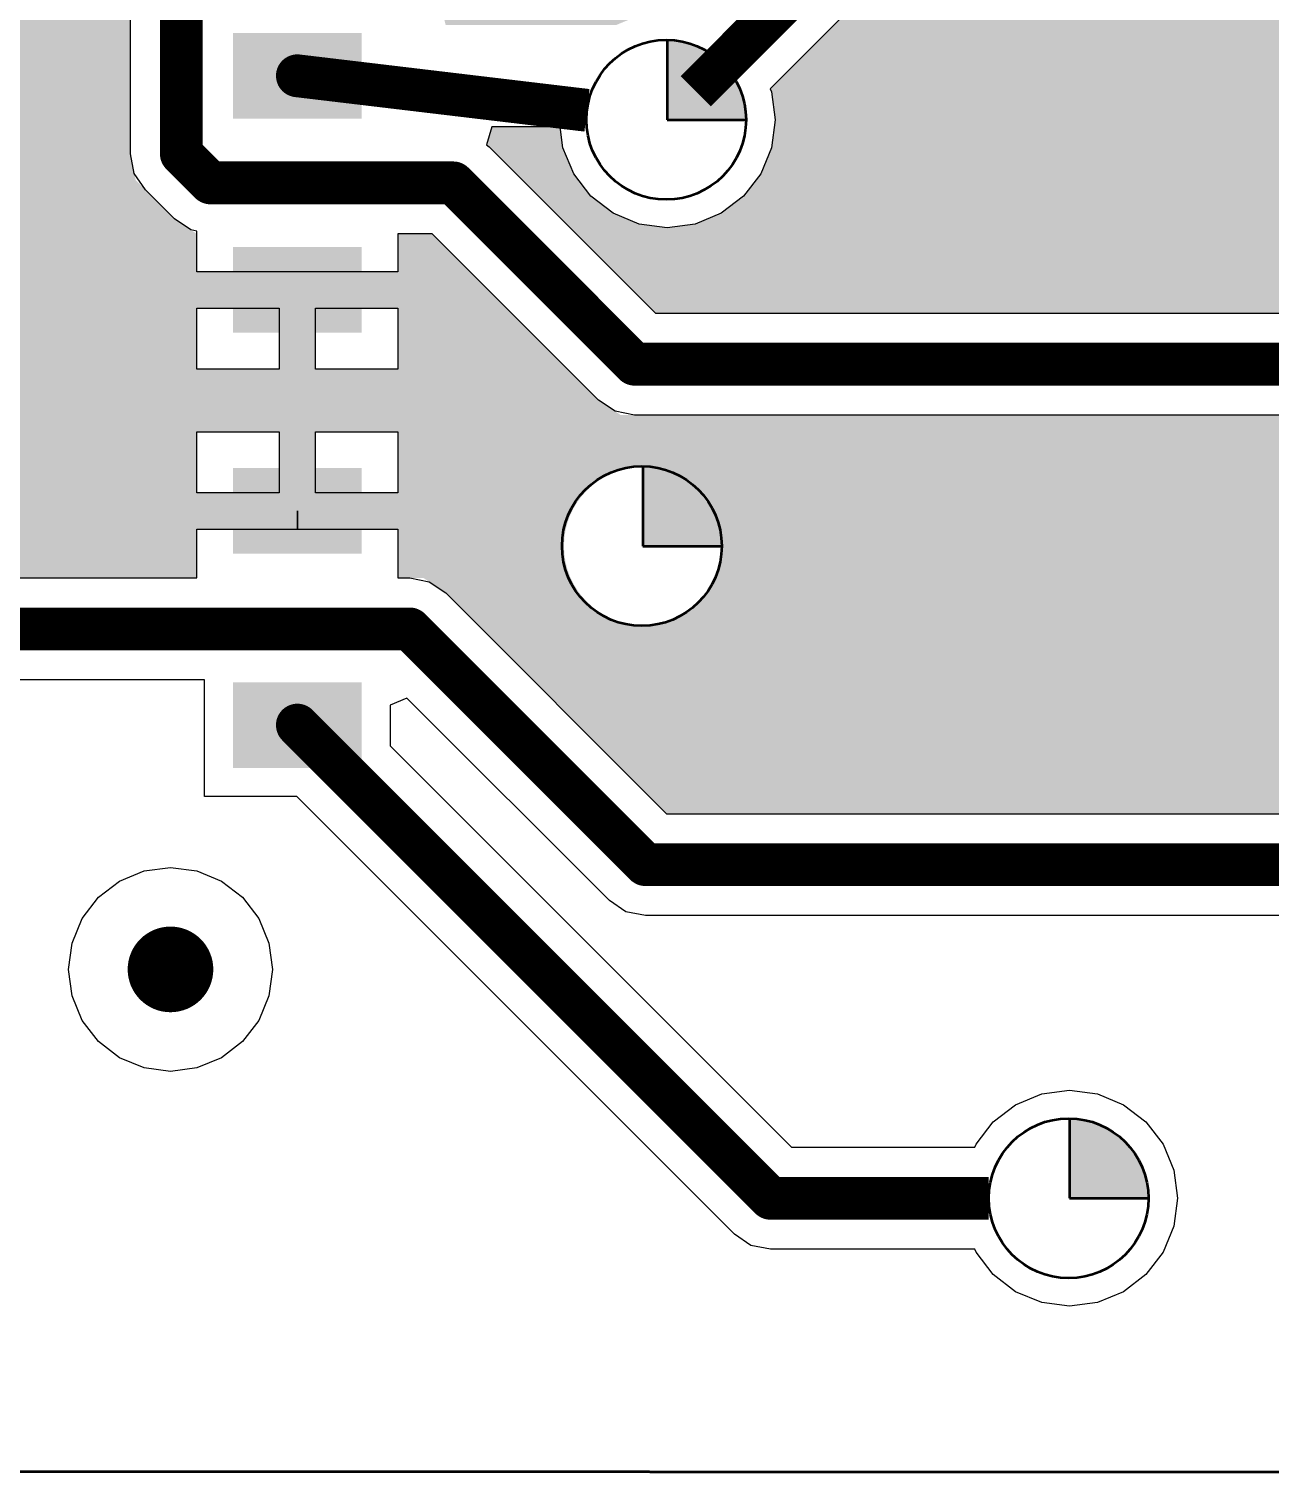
# Model space of a CAD drawing. Header units: millimetres. Extents: x 0 to 841, y 0 to 594.
# Drawn here: x 610.33 to 645.11, y 255.43 to 295.92 of the extents above; entities that cross this region are included whole.
import ezdxf

# ---------------------------------------------------------------- set-up
doc = ezdxf.new("R2010")
doc.units = ezdxf.units.MM
doc.layers.get('0').update_dxf_attribs({"lineweight": 50})
doc.layers.add('BottomLayer', color=5, linetype='Continuous')
doc.layers.add('маркировка', color=2, linetype='Continuous', lineweight=60)

msp = doc.modelspace()

# ---------------------------------------------------------------- hatches: boundary and pattern name
h = msp.add_hatch(color=256)
h.dxf.hatch_style = 1
h.paths.add_polyline_path([(588.0822579691165, 356.8060587469723), (588.5003419691164, 357.4317776345111), (610.9849782176433, 379.9164138830384), (610.867805489116, 380.8064324345111), (610.9709091691165, 381.589585554511), (611.3935869717078, 382.6100186725206), (611.1832125291165, 383.0366032345111), (610.1161483691166, 383.0366032345111), (587.9240667691164, 360.8445216345111), (587.9240667691164, 357.8676061220505), (587.5059827691165, 357.2418872345112), (584.7963187954455, 354.5322232608404), (584.0582375691164, 354.3854032345113), (577.8484608566549, 354.3854032345113), (577.2227419691161, 354.8034872345112), (572.7858779954457, 359.240351208182), (572.6390579691164, 359.9784324345111), (572.6390579691164, 389.296326314928), (571.5955376535748, 390.0970392251317), (571.2262497592914, 389.9716881422961), (571.0869655691162, 389.2714904345111), (570.7775427691162, 388.8083976345112), (515.1302067691162, 333.1610616345112), (515.3406305291163, 332.6530616345111), (580.524381049533, 332.6530616345111), (581.070862289116, 333.3652573145113), (581.6975412491164, 333.8461199545112), (582.4273340491162, 334.1484104345112), (583.2104871691162, 334.2515141145112), (583.9936402891161, 334.1484104345112), (584.7234330891164, 333.8461199545112), (585.3501120491163, 333.365257314511), (585.8309746891163, 332.7385783545111), (586.1332651691163, 332.0087855545111), (586.2363688491163, 331.2256324345111), (586.1332651691163, 330.4424793145112), (585.8309746891163, 329.7126865145111), (585.5145211691164, 329.3002616345112), (585.7650362891162, 328.7922616345112), (588.0822579691165, 328.7922616345112)])
edge = h.paths.add_edge_path(flags=16)
edge.add_arc((563.5361145291164, 345.4256141945114), 2.210231310912036, 0, 360)
edge = h.paths.add_edge_path(flags=16)
edge.add_arc((531.5361175691163, 345.4256141945115), 2.210231310912036, 0, 360)
edge = h.paths.add_edge_path(flags=16)
edge.add_arc((563.5361145291164, 377.4256111545112), 2.210231310912036, 0, 360)
h.paths.add_polyline_path([(677.0055853291163, 344.1746641945111), (676.8111737291164, 344.6439952345112), (673.9331403691166, 344.6439952345112), (666.5286419954454, 337.2394968608404), (665.7905607691163, 337.0926768345111), (604.6917904566552, 337.0926768345111), (604.0660715691164, 337.5107608345112), (601.3869811691164, 340.1898512345111), (600.8760855691161, 340.1898512345111), (600.8760855691161, 339.5472820345111), (595.0011163691164, 339.5472820345111), (595.0011163691164, 334.9664936345113), (622.1367411427872, 307.8308688608403), (622.2835611691161, 307.0927876345112), (622.2835611691161, 306.3936272345112), (622.8561279691165, 306.3936272345112), (622.8561279691165, 301.8643093945112), (623.2469120491163, 301.5644573145111), (623.7277746891162, 300.9377783545111), (624.0300651691163, 300.2079855545111), (624.1331688491163, 299.4248324345111), (624.0300651691163, 298.6416793145112), (623.7277746891162, 297.9118865145111), (623.2469120491163, 297.2852075545112), (622.6202330891164, 296.8043449145113), (621.8904504491164, 296.502054434511), (622.009942209116, 296.0291064345112), (626.8003618891161, 296.0291064345112), (627.4361340491163, 296.2924536345112), (628.2192871691162, 296.3955573145112), (629.1093057205888, 296.2783845859839)])
h.paths.add_polyline_path([(705.1032888491162, 297.070343874511), (705.8726853291163, 298.0730342745111), (706.8753757291164, 298.8424307545112), (708.0430340491165, 299.3260873945111), (709.2960871691165, 299.4910553145111), (710.5491402891165, 299.3260873945111), (711.5424225291162, 298.9146581945112), (713.685961142787, 301.0581968081821), (714.4240423691161, 301.2050168345112), (719.9040923691163, 301.2050168345112), (719.9040923691163, 301.7775836345112), (723.3118579691162, 301.7775836345112), (723.3118579691162, 302.9580479190178), (723.520066849116, 303.2696812345113), (723.2485306891166, 303.7776812345111), (719.9040923691163, 303.7776812345111), (719.9040923691163, 307.7776732345111), (722.4853927691164, 307.7776732345111), (725.848047969116, 311.1403284345112), (725.848047969116, 315.0016364345112), (729.848039969116, 315.0016364345112), (729.848039969116, 310.2249225945112), (730.0964722891166, 310.0921313945111), (730.3560501291166, 310.0025303545111), (730.8352871691162, 310.0978616345111), (733.4481343691162, 310.0978616345111), (733.4481343691162, 314.4020948345111), (732.2760259691162, 315.5742032345112), (726.1844608566552, 315.5742032345112), (725.5587419691163, 315.9922872345111), (720.6864225291164, 320.864606674511), (719.6931402891163, 320.4531774745111), (718.4400871691163, 320.2882095545111), (717.1870340491163, 320.4531774745111), (716.0193757291162, 320.936834114511), (715.0166853291165, 321.7062305945111), (714.2472888491164, 322.7089209945112), (713.7636322091165, 323.8765793145111), (713.5986642891165, 325.1296324345111), (713.7636322091165, 326.3826855545111), (714.2472888491164, 327.5503438745112), (715.192668624098, 328.7823786567971), (715.0547751691164, 329.1886032345111), (695.3996608566553, 329.1886032345111), (694.773941969116, 329.606687234511), (686.8181057205892, 337.5625234830385), (685.9280871691161, 337.4453507545112), (685.1449340491162, 337.5484544345112), (684.4151412491163, 337.8507449145112), (683.7884622891164, 338.3316075545112), (683.307599649116, 338.9582865145111), (683.005309169116, 339.6880793145111), (682.9022054891165, 340.4712324345111), (683.005309169116, 341.2543855545113), (683.3948980428785, 342.1949350386755), (683.1734876491163, 342.6438976345111), (679.512199569116, 342.6438976345111), (631.127996120589, 294.2596941859839), (631.2451688491163, 293.3696756345113), (631.1420651691163, 292.5865225145113), (630.8397746891163, 291.8567297145111), (630.3589120491164, 291.2300507545111), (629.7322330891164, 290.7491881145112), (629.0024402891162, 290.4468976345112), (628.2192871691162, 290.3437939545112), (627.4361340491163, 290.4468976345112), (626.706341249116, 290.7491881145112), (626.0796622891165, 291.2300507545111), (625.5987996491166, 291.8567297145111), (625.2965091691166, 292.5865225145111), (625.2191306091162, 293.1742480345112), (623.3056165291163, 293.1742480345112), (623.1579067110869, 292.6873032925404), (627.8961483691163, 287.9490616345112), (660.0929038891162, 287.9490616345112), (660.2592851942608, 288.4391968644185), (659.7363996491166, 289.1206417145112), (659.4341091691166, 289.8504345145112), (659.3310054891161, 290.6335876345112), (659.4341091691166, 291.4167407545111), (659.7363996491166, 292.1465335545112), (660.2172622891165, 292.7732125145111), (660.843941249116, 293.2540751545113), (661.5737340491163, 293.5563656345111), (662.3568871691162, 293.6594693145111), (663.1400402891162, 293.5563656345111), (663.8698330891165, 293.2540751545113), (664.4965120491164, 292.7732125145111), (664.9773746891163, 292.1465335545112), (665.2796651691164, 291.4167407545111), (665.3827688491164, 290.6335876345112), (665.2655961205891, 289.7435690830386), (667.4781875691164, 287.5309776345113), (672.7937065291161, 282.2154586745111), (674.8422165291162, 282.2154586745111), (675.0636449912139, 282.6644579082237), (674.6741091691164, 283.6048793145111), (674.5710054891164, 284.3880324345113), (674.6741091691164, 285.1711855545112), (674.9763996491164, 285.9009783545113), (675.4572622891163, 286.5276573145112), (676.0839412491163, 287.0085199545111), (676.8137340491165, 287.3108104345112), (677.5968871691165, 287.4139141145112), (678.4869057205887, 287.2967413859839), (682.3081782176436, 291.1180138830385), (682.1910054891163, 292.0080324345112), (682.2941091691163, 292.7911855545113), (682.5963996491163, 293.5209783545112), (683.0772622891162, 294.1476573145111), (683.7039412491166, 294.628519954511), (684.4337340491164, 294.930810434511), (685.2168871691164, 295.033914114511), (686.0000402891163, 294.930810434511), (686.7298330891161, 294.628519954511), (687.3565120491165, 294.1476573145111), (687.8373746891165, 293.5209783545112), (688.1396651691165, 292.7911855545111), (688.242768849116, 292.0080324345112), (688.1396651691165, 291.2248793145112), (687.8373746891165, 290.4950865145112), (687.3565120491165, 289.8684075545112), (686.7298330891161, 289.3875449145111), (686.0000402891163, 289.0852544345111), (685.2168871691164, 288.9821507545111), (684.3268686176433, 289.0993234830386), (680.968666049116, 285.7411209145113), (681.266985151983, 285.4009497309556), (682.1985340491163, 285.7868104345113), (682.9816871691163, 285.8899141145113), (683.7648402891163, 285.7868104345113), (684.4946330891161, 285.4845199545113), (685.1213120491165, 285.0036573145111), (685.6677932886995, 284.2914616345112), (691.5344259691163, 284.2914616345112), (695.045205942787, 287.8022416081818), (695.7832871691161, 287.9490616345112), (713.4400463691162, 287.9490616345112), (713.4400463691162, 289.121627234511), (717.4400383691162, 289.121627234511), (717.4400383691162, 283.9216376345111), (716.8674715691162, 283.9216376345111), (716.8674715691162, 283.025627234511), (717.4400383691162, 283.025627234511), (717.4400383691162, 277.8256376345111), (713.4400463691162, 277.8256376345111), (713.4400463691162, 283.025627234511), (714.0126131691162, 283.025627234511), (714.0126131691162, 283.9216376345111), (713.4400463691162, 283.9216376345111), (713.4400463691162, 285.0942032345112), (696.3745483691163, 285.0942032345112), (692.8637683954456, 281.5834232608403), (692.1256871691165, 281.4366032345112), (685.6677932886995, 281.4366032345112), (685.1213120491165, 280.7244075545112), (684.4946330891161, 280.2435449145111), (683.7648402891163, 279.9412544345111), (682.9816871691163, 279.838150754511), (682.1985340491163, 279.9412544345111), (681.4687412491165, 280.2435449145111), (680.9558238091162, 280.6371128345112), (680.0973952491162, 279.7786842745112), (679.7046502891161, 279.5162616345111), (679.714657889116, 279.2300341145111), (679.7891510091166, 279.0082616345111), (689.8459810495332, 279.0082616345111), (690.3924622891162, 279.720457314511), (691.0191412491166, 280.2013199545112), (691.7489340491164, 280.5036104345112), (692.5320871691164, 280.6067141145112), (693.3152402891163, 280.5036104345112), (694.0450330891161, 280.2013199545112), (694.6717120491165, 279.7204573145112), (695.1525746891165, 279.0937783545111), (695.4548651691165, 278.363985554511), (695.557968849116, 277.5808324345113), (695.4548651691165, 276.7976793145111), (695.1525746891165, 276.0678865145111), (694.6717120491165, 275.4412075545109), (694.0450330891161, 274.9603449145112), (693.3152402891163, 274.6580544345112), (692.5320871691164, 274.5549507545112), (691.7489340491164, 274.6580544345112), (691.0191412491166, 274.9603449145112), (690.3924622891162, 275.4412075545112), (689.8459810495332, 276.1534032345111), (656.2037932886996, 276.1534032345111), (655.6573120491165, 275.4412075545112), (655.0306330891161, 274.9603449145112), (654.3008402891163, 274.6580544345112), (653.5176871691164, 274.5549507545112), (652.7345340491164, 274.6580544345112), (652.0047412491166, 274.9603449145112), (651.3780622891162, 275.4412075545112), (650.8971996491163, 276.0678865145111), (650.5949091691162, 276.7976793145111), (650.4918054891162, 277.5808324345113), (650.5949091691162, 278.3639855545113), (650.8971996491163, 279.0937783545111), (651.3780622891162, 279.720457314511), (652.0047412491166, 280.2013199545112), (652.7345340491164, 280.5036104345112), (653.5176871691164, 280.6067141145112), (654.3008402891163, 280.5036104345112), (655.0306330891161, 280.2013199545112), (655.6573120491165, 279.7204573145112), (656.2037932886991, 279.0082616345111), (671.5013443691163, 279.0082616345111), (671.5758374891165, 279.2300341145111), (671.5858450891163, 279.5162616345111), (671.1931001291163, 279.7786842745112), (665.8775811691165, 285.0942032345112), (626.9212608566557, 285.0942032345112), (626.295541969116, 285.5122872345111), (621.633625969116, 290.1742032345111), (620.6720835691166, 290.1742032345111), (620.6720835691166, 289.1095876345111), (617.856087169116, 289.1095876345111), (615.0400907691163, 289.1095876345111), (615.0400907691163, 290.1701742528525), (614.4083419691163, 290.5922872345112), (613.3242779954452, 291.6763512081819), (613.1774579691163, 292.4144324345112), (613.1774579691163, 298.5413058492708), (613.4286131691164, 298.9171880345112), (613.4286131691164, 301.1936376345112), (612.8560463691164, 301.1936376345112), (612.8560463691164, 302.3662032345111), (603.082481969116, 302.3662032345111), (603.082481969116, 300.7296812345111), (597.8825025291161, 300.7296812345111), (597.8825025291161, 300.7296710745112), (597.3744822091165, 300.8267295545112), (596.9264871691165, 300.7677507545112), (596.1433340491166, 300.8708544345112), (595.4135412491163, 301.1731449145112), (594.7868622891164, 301.6540075545112), (594.3059996491164, 302.2806865145111), (594.0037091691164, 303.0104793145111), (593.9006054891164, 303.7936324345111), (594.0037091691164, 304.576785554511), (594.3059996491164, 305.3065783545111), (594.7868622891164, 305.9332573145113), (595.4135412491163, 306.4141199545112), (596.1433340491166, 306.7164104345112), (596.9264871691165, 306.8195141145112), (597.7096402891165, 306.7164104345112), (598.7966932338562, 306.2661377592382), (599.2046131691162, 306.4673075545112), (599.2046131691162, 323.7095184345111), (595.6770306891166, 327.2371009145112), (595.2866933984577, 326.9762836293522), (595.4254690891165, 325.9221632345112), (595.310681409116, 325.0502523545111), (594.974131409116, 324.2377469945112), (594.4387603691165, 323.5400496345111), (593.7410630091161, 323.0046785945111), (592.9285576491164, 322.6681285945111), (592.0566467691164, 322.5533409145111), (591.1847358891163, 322.6681285945111), (590.6481050091164, 322.8904090745112), (590.3503650594906, 322.5023890659023), (590.7052651691164, 321.6455855545111), (590.8083688491164, 320.8624324345111), (590.7052651691164, 320.0792793145112), (590.4029746891164, 319.3494865145111), (589.9221120491164, 318.7228075545112), (589.2099163691163, 318.1763263149281), (589.2099163691163, 286.6048936345111), (595.2825483691162, 280.5322616345112), (615.0400907691163, 280.5322616345112), (615.0400907691163, 281.9016772345111), (617.856087169116, 281.9016772345111), (620.6720835691166, 281.9016772345111), (620.6720835691166, 280.5322616345112), (621.3893134815775, 280.5322616345112), (622.0150323691163, 280.1141776345111), (628.2009483691162, 273.9282616345112), (719.0433574891166, 273.9282616345112), (722.255400849116, 277.1403049945112), (722.0609892491165, 277.6096360345113), (721.9481319691166, 277.609636034511), (721.9481319691166, 279.9176324345111), (723.6561295691162, 279.9176324345111), (723.6561295691162, 279.2047763545112), (724.125460609116, 279.0103647545112), (732.3039964491162, 287.1889005945112), (732.1095848491162, 287.6582316345113), (730.4121231691164, 287.6582316345113), (730.4121231691164, 289.1850764345112), (730.1307419691165, 289.3730872345112), (723.7634779954454, 295.740351208182), (723.6166579691161, 296.4784324345111), (723.6166579691161, 297.7775916345112), (719.9040923691163, 297.7775916345112), (719.9040923691163, 298.3501584345112), (715.0153035691163, 298.3501584345112), (713.5611129291163, 296.8959677945112), (713.9725421291163, 295.9026855545111), (714.1375100491163, 294.6496324345111), (713.9725421291163, 293.3965793145111), (713.4888854891163, 292.2289209945112), (712.7194890091163, 291.2262305945111), (711.7167986091162, 290.456834114511), (710.5491402891165, 289.9731774745111), (709.2960871691165, 289.8082095545111), (708.0430340491165, 289.9731774745111), (706.8753757291164, 290.4568341145113), (705.8726853291163, 291.2262305945111), (705.1032888491162, 292.2289209945112), (704.6196322091163, 293.3965793145111), (704.4546642891163, 294.6496324345113), (704.6196322091163, 295.9026855545111)])
edge = h.paths.add_edge_path(flags=16)
edge.add_line((652.6387455691164, 305.7674765945111), (651.8959174891164, 306.3374627545112))
edge.add_line((651.8959174891164, 306.3374627545112), (651.3259313291163, 307.0802908345112))
edge.add_line((651.3259313291163, 307.0802908345112), (650.9676186091164, 307.9453335545112))
edge.add_line((650.9676186091164, 307.9453335545112), (650.912287249116, 308.3656324345112))
edge.add_line((650.912287249116, 308.3656324345112), (653.2681129425972, 308.3656324345112))
edge.add_arc((654.4320871691158, 308.8736324345099), 1.269999999999302, 179.9999999999513, 203.5781784781531, ccw=False)
edge.add_arc((654.4320871691162, 308.8736324345122), 1.269999999999754, 156.4218215218504, 180.0000000000539, ccw=False)
edge.add_line((653.2681129425972, 309.3816324345111), (650.912287249116, 309.3816324345111))
edge.add_line((650.912287249116, 309.3816324345111), (650.9676186091164, 309.8019313145111))
edge.add_line((650.9676186091164, 309.8019313145111), (651.3259313291163, 310.6669740345111))
edge.add_line((651.3259313291163, 310.6669740345111), (651.8959174891164, 311.4098021145111))
edge.add_line((651.8959174891164, 311.4098021145111), (652.6387455691164, 311.9797882745112))
edge.add_line((652.6387455691164, 311.9797882745112), (653.5037882891164, 312.3381009945111))
edge.add_line((653.5037882891164, 312.3381009945111), (653.9240871691162, 312.3934323545112))
edge.add_line((653.9240871691162, 312.3934323545112), (653.9240871691162, 310.0376066610298))
edge.add_arc((654.4320871691162, 308.8736324345111), 1.269999999999982, 66.42182152179589, 113.57817847820411, ccw=False)
edge.add_line((654.9400871691163, 310.0376066610298), (654.9400871691163, 312.3934323545112))
edge.add_line((654.9400871691163, 312.3934323545112), (655.3603860491165, 312.3381009945111))
edge.add_line((655.3603860491165, 312.3381009945111), (656.2254287691165, 311.9797882745112))
edge.add_line((656.2254287691165, 311.9797882745112), (656.9682568491161, 311.4098021145111))
edge.add_line((656.9682568491161, 311.4098021145111), (657.5382430091162, 310.6669740345111))
edge.add_line((657.5382430091162, 310.6669740345111), (657.8965557291166, 309.8019313145111))
edge.add_line((657.8965557291166, 309.8019313145111), (657.951887089116, 309.3816324345111))
edge.add_line((657.951887089116, 309.3816324345111), (655.5960613956348, 309.3816324345111))
edge.add_arc((654.4320871691162, 308.8736324345101), 1.270000000000212, 4.3712589103961363e-11, 23.578178478247082, ccw=False)
edge.add_arc((654.4320871691167, 308.8736324345121), 1.269999999999754, 336.4218215217494, 359.9999999999513, ccw=False)
edge.add_line((655.5960613956348, 308.3656324345112), (657.951887089116, 308.3656324345112))
edge.add_line((657.951887089116, 308.3656324345112), (657.8965557291166, 307.9453335545112))
edge.add_line((657.8965557291166, 307.9453335545112), (657.5382430091162, 307.0802908345112))
edge.add_line((657.5382430091162, 307.0802908345112), (656.9682568491161, 306.3374627545112))
edge.add_line((656.9682568491161, 306.3374627545112), (656.2254287691165, 305.7674765945111))
edge.add_line((656.2254287691165, 305.7674765945111), (655.3603860491165, 305.4091638745111))
edge.add_line((655.3603860491165, 305.4091638745111), (654.9400871691163, 305.3538325145111))
edge.add_line((654.9400871691163, 305.3538325145111), (654.9400871691163, 307.7096582079924))
edge.add_arc((654.4320871691162, 308.8736324345112), 1.269999999999982, 246.4218215217959, 293.57817847820405, ccw=False)
edge.add_line((653.9240871691162, 307.7096582079924), (653.9240871691162, 305.3538325145111))
edge.add_line((653.9240871691162, 305.3538325145111), (653.5037882891164, 305.4091638745111))
edge.add_line((653.5037882891164, 305.4091638745111), (652.6387455691164, 305.7674765945111))
edge = h.paths.add_edge_path(flags=0)
edge.add_arc((654.4320871691165, 308.873632434511), 1.269999999999982, 0, 360)
edge = h.paths.add_edge_path(flags=16)
edge.add_line((667.1359174891162, 311.4174627545111), (666.5659313291161, 312.1602908345111))
edge.add_line((666.5659313291161, 312.1602908345111), (666.2076186091161, 313.0253335545111))
edge.add_line((666.2076186091161, 313.0253335545111), (666.1522872491163, 313.4456324345111))
edge.add_line((666.1522872491163, 313.4456324345111), (668.5081129425974, 313.4456324345111))
edge.add_arc((669.6720871691163, 313.9536324345111), 1.269999999999988, 179.9999999999949, 203.5781784781984, ccw=False)
edge.add_arc((669.6720871691163, 313.9536324345113), 1.269999999999982, 156.4218215218017, 180.0000000000051, ccw=False)
edge.add_line((668.5081129425974, 314.4616324345112), (666.1522872491163, 314.4616324345112))
edge.add_line((666.1522872491163, 314.4616324345112), (666.2076186091161, 314.881931314511))
edge.add_line((666.2076186091161, 314.881931314511), (666.5659313291161, 315.746974034511))
edge.add_line((666.5659313291161, 315.746974034511), (667.1359174891162, 316.4898021145112))
edge.add_line((667.1359174891162, 316.4898021145112), (667.8787455691162, 317.0597882745111))
edge.add_line((667.8787455691162, 317.0597882745111), (668.7437882891162, 317.4181009945111))
edge.add_line((668.7437882891162, 317.4181009945111), (669.164087169116, 317.4734323545111))
edge.add_line((669.164087169116, 317.4734323545111), (669.164087169116, 315.11760666103))
edge.add_arc((669.6720871691163, 313.9536324345107), 1.270000000000541, 66.42182152179578, 113.5781784782042, ccw=False)
edge.add_line((670.1800871691165, 315.11760666103), (670.1800871691165, 317.4734323545111))
edge.add_line((670.1800871691165, 317.4734323545111), (670.6003860491163, 317.4181009945111))
edge.add_line((670.6003860491163, 317.4181009945111), (671.4654287691163, 317.0597882745111))
edge.add_line((671.4654287691163, 317.0597882745111), (672.2082568491163, 316.4898021145112))
edge.add_line((672.2082568491163, 316.4898021145112), (672.7782430091164, 315.746974034511))
edge.add_line((672.7782430091164, 315.746974034511), (673.1365557291164, 314.881931314511))
edge.add_line((673.1365557291164, 314.881931314511), (673.1918870891162, 314.4616324345112))
edge.add_line((673.1918870891162, 314.4616324345112), (670.836061395635, 314.4616324345112))
edge.add_arc((669.6720871691163, 313.9536324345113), 1.269999999999988, -5.172751116333529e-12, 23.578178478198424, ccw=False)
edge.add_arc((669.6720871691163, 313.9536324345111), 1.269999999999982, -23.578178478198424, 5.115907697472721e-12, ccw=False)
edge.add_line((670.836061395635, 313.4456324345111), (673.1918870891162, 313.4456324345111))
edge.add_line((673.1918870891162, 313.4456324345111), (673.1365557291164, 313.0253335545111))
edge.add_line((673.1365557291164, 313.0253335545111), (672.7782430091164, 312.1602908345111))
edge.add_line((672.7782430091164, 312.1602908345111), (672.2082568491163, 311.4174627545111))
edge.add_line((672.2082568491163, 311.4174627545111), (671.4654287691163, 310.847476594511))
edge.add_line((671.4654287691163, 310.847476594511), (670.6003860491163, 310.4891638745111))
edge.add_line((670.6003860491163, 310.4891638745111), (670.1800871691165, 310.4338325145112))
edge.add_line((670.1800871691165, 310.4338325145112), (670.1800871691165, 312.7896582079924))
edge.add_arc((669.6720871691163, 313.9536324345116), 1.270000000000541, 246.4218215217958, 293.5781784782042, ccw=False)
edge.add_line((669.164087169116, 312.7896582079924), (669.164087169116, 310.4338325145112))
edge.add_line((669.164087169116, 310.4338325145112), (668.7437882891162, 310.4891638745111))
edge.add_line((668.7437882891162, 310.4891638745111), (667.8787455691162, 310.8474765945112))
edge.add_line((667.8787455691162, 310.8474765945112), (667.1359174891162, 311.4174627545111))
edge = h.paths.add_edge_path(flags=16)
edge.add_arc((627.5361084491163, 281.4256202745111), 2.210231310912036, 0, 360)
edge = h.paths.add_edge_path(flags=0)
edge.add_arc((669.6720871691163, 313.9536324345112), 1.269999999999982, 0, 360)
h.paths.add_polyline_path([(620.6720835691166, 288.0935876345112), (620.6720835691166, 286.3855900345112), (618.3640871691163, 286.3855900345112), (618.3640871691163, 288.0935876345112)], flags=16)
h.paths.add_polyline_path([(620.6720835691166, 284.6256748345112), (620.6720835691166, 282.9176772345112), (618.3640871691163, 282.9176772345112), (618.3640871691163, 284.6256748345112)], flags=16)
h.paths.add_polyline_path([(617.3480871691162, 288.0935876345112), (617.3480871691162, 286.3855900345112), (615.0400907691163, 286.3855900345112), (615.0400907691163, 288.0935876345112)], flags=16)
h.paths.add_polyline_path([(617.3480871691162, 284.6256748345112), (617.3480871691162, 282.9176772345112), (615.0400907691163, 282.9176772345112), (615.0400907691163, 284.6256748345112)], flags=16)
h.paths.add_polyline_path([(687.1694054891162, 297.5960324345111), (687.2725091691162, 298.3791855545111), (687.5747996491162, 299.1089783545114), (688.0556622891162, 299.7356573145113), (688.7678579691163, 300.2821385540941), (688.7678579691163, 306.1875263149283), (688.0556622891162, 306.7340075545111), (687.5747996491162, 307.3606865145113), (687.2725091691162, 308.0904793145111), (687.1694054891162, 308.8736324345113), (687.2725091691162, 309.6567855545112), (687.5747996491162, 310.3865783545112), (688.0556622891162, 311.0132573145112), (688.6823412491166, 311.4941199545111), (689.4121340491164, 311.7964104345111), (690.1952871691163, 311.8995141145111), (690.9784402891163, 311.7964104345111), (691.7082330891161, 311.4941199545111), (692.3349120491165, 311.0132573145112), (692.8157746891164, 310.3865783545112), (693.1180651691164, 309.6567855545112), (693.221168849116, 308.873632434511), (693.1180651691164, 308.0904793145111), (692.8157746891164, 307.360686514511), (692.3349120491165, 306.7340075545111), (691.6227163691163, 306.1875263149283), (691.6227163691163, 300.2821385540941), (692.3349120491165, 299.7356573145111), (692.8157746891164, 299.1089783545111), (693.1180651691164, 298.3791855545111), (693.221168849116, 297.5960324345111), (693.1180651691164, 296.8128793145112), (692.8157746891164, 296.0830865145114), (692.3349120491165, 295.4564075545112), (691.7082330891161, 294.975544914511), (690.9784402891163, 294.673254434511), (690.1952871691163, 294.5701507545112), (689.4121340491164, 294.673254434511), (688.6823412491166, 294.975544914511), (688.0556622891162, 295.4564075545112), (687.5747996491162, 296.0830865145111), (687.2725091691162, 296.8128793145112)], flags=16)
edge = h.paths.add_edge_path(flags=0)
edge.add_arc((690.1952871691163, 297.5960324345111), 1.10000287999992, 90, 180, ccw=False)
edge.add_line((690.1952871691163, 298.6960353145111), (690.1952871691163, 307.7736295545111))
edge.add_arc((690.1952871691163, 308.873632434511), 1.10000287999992, 180, 270, ccw=False)
edge.add_arc((690.1952871691163, 308.873632434511), 1.10000287999992, 0, 180, ccw=False)
edge.add_arc((690.1952871691163, 308.873632434511), 1.10000287999992, -90, 0, ccw=False)
edge.add_line((690.1952871691163, 307.7736295545111), (690.1952871691163, 298.6960353145111))
edge.add_arc((690.1952871691163, 297.5960324345111), 1.10000287999992, 0, 90, ccw=False)
edge.add_arc((690.1952871691163, 297.5960324345111), 1.10000287999992, -180, 0, ccw=False)
edge = h.paths.add_edge_path(flags=0)
edge.add_arc((690.1952871691163, 297.5960324345111), 1.10000287999992, 0, 360)
edge = h.paths.add_edge_path(flags=0)
edge.add_arc((690.1952871691163, 297.5960324345111), 0.2999943200002235, 0, 360)
edge = h.paths.add_edge_path(flags=0)
edge.add_arc((690.1952871691163, 308.873632434511), 1.10000287999992, 0, 360)
edge = h.paths.add_edge_path(flags=0)
edge.add_arc((690.1952871691163, 308.873632434511), 0.2999943200002235, 0, 360)
h.paths.add_polyline_path([(603.2984835691162, 296.2215876345111), (603.2984835691162, 294.5135900345111), (600.9904871691164, 294.5135900345111), (600.9904871691164, 296.2215876345111)], flags=16)
h.paths.add_polyline_path([(603.2984835691167, 297.2375876345112), (600.9904871691164, 297.2375876345112), (600.9904871691164, 298.9455852345112), (603.2984835691162, 298.9455852345112)], flags=16)
h.paths.add_polyline_path([(599.9744871691163, 296.2215876345111), (599.9744871691163, 294.5135900345111), (597.6664907691164, 294.5135900345111), (597.6664907691164, 296.2215876345111)], flags=16)
h.paths.add_polyline_path([(599.9744871691167, 297.2375876345112), (597.6664907691164, 297.2375876345112), (597.6664907691164, 298.9455852345112), (599.9744871691163, 298.9455852345112)], flags=16)
edge = h.paths.add_edge_path(flags=16)
edge.add_line((696.6876186091166, 314.0413335545112), (696.6322872491163, 314.4616324345112))
edge.add_line((696.6322872491163, 314.4616324345112), (698.9881129425975, 314.4616324345112))
edge.add_arc((700.1520871691158, 314.969632434511), 1.269999999999526, 180, 203.5781784782018, ccw=False)
edge.add_arc((700.1520871691163, 314.9696324345111), 1.269999999999982, 156.4218215218017, 180.0000000000051, ccw=False)
edge.add_line((698.9881129425975, 315.4776324345111), (696.6322872491163, 315.4776324345111))
edge.add_line((696.6322872491163, 315.4776324345111), (696.6876186091166, 315.8979313145113))
edge.add_line((696.6876186091166, 315.8979313145113), (697.0459313291166, 316.7629740345111))
edge.add_line((697.0459313291166, 316.7629740345111), (697.6159174891162, 317.5058021145111))
edge.add_line((697.6159174891162, 317.5058021145111), (698.3587455691162, 318.0757882745112))
edge.add_line((698.3587455691162, 318.0757882745112), (699.2237882891162, 318.4341009945111))
edge.add_line((699.2237882891162, 318.4341009945111), (699.6440871691165, 318.4894323545112))
edge.add_line((699.6440871691165, 318.4894323545112), (699.6440871691165, 316.1336066610298))
edge.add_arc((700.1520871691163, 314.9696324345116), 1.269999999999422, 66.42182152179612, 113.57817847820391, ccw=False)
edge.add_line((700.6600871691161, 316.1336066610298), (700.6600871691161, 318.4894323545112))
edge.add_line((700.6600871691161, 318.4894323545112), (701.0803860491163, 318.4341009945111))
edge.add_line((701.0803860491163, 318.4341009945111), (701.9454287691163, 318.0757882745112))
edge.add_line((701.9454287691163, 318.0757882745112), (702.6882568491163, 317.5058021145111))
edge.add_line((702.6882568491163, 317.5058021145111), (703.258243009116, 316.7629740345111))
edge.add_line((703.258243009116, 316.7629740345111), (703.6165557291164, 315.8979313145113))
edge.add_line((703.6165557291164, 315.8979313145113), (703.6718870891162, 315.4776324345111))
edge.add_line((703.6718870891162, 315.4776324345111), (701.3160613956351, 315.4776324345111))
edge.add_arc((700.1520871691163, 314.9696324345111), 1.269999999999988, -5.172751116333529e-12, 23.578178478198424, ccw=False)
edge.add_arc((700.1520871691167, 314.969632434511), 1.269999999999527, -23.578178478201778, 0, ccw=False)
edge.add_line((701.3160613956351, 314.4616324345112), (703.6718870891162, 314.4616324345112))
edge.add_line((703.6718870891162, 314.4616324345112), (703.6165557291164, 314.0413335545112))
edge.add_line((703.6165557291164, 314.0413335545112), (703.258243009116, 313.176290834511))
edge.add_line((703.258243009116, 313.176290834511), (702.6882568491163, 312.4334627545112))
edge.add_line((702.6882568491163, 312.4334627545112), (701.9454287691163, 311.8634765945111))
edge.add_line((701.9454287691163, 311.8634765945111), (701.0803860491163, 311.5051638745111))
edge.add_line((701.0803860491163, 311.5051638745111), (700.6600871691161, 311.4498325145111))
edge.add_line((700.6600871691161, 311.4498325145111), (700.6600871691161, 313.8056582079925))
edge.add_arc((700.1520871691163, 314.9696324345107), 1.269999999999422, 246.42182152179612, 293.5781784782039, ccw=False)
edge.add_line((699.6440871691165, 313.8056582079925), (699.6440871691165, 311.4498325145111))
edge.add_line((699.6440871691165, 311.4498325145111), (699.2237882891162, 311.5051638745111))
edge.add_line((699.2237882891162, 311.5051638745111), (698.3587455691162, 311.8634765945111))
edge.add_line((698.3587455691162, 311.8634765945111), (697.6159174891162, 312.433462754511))
edge.add_line((697.6159174891162, 312.433462754511), (697.0459313291166, 313.1762908345112))
edge.add_line((697.0459313291166, 313.1762908345112), (696.6876186091166, 314.0413335545112))
edge = h.paths.add_edge_path(flags=16)
edge.add_arc((700.1520871691163, 314.969632434511), 1.269999999999982, 0, 360)
h.paths.add_polyline_path([(719.2241343691165, 289.3376288345111), (720.9321319691161, 289.3376288345111), (720.9321319691161, 287.0296324345112), (719.2241343691165, 287.0296324345112)], flags=16)
h.paths.add_polyline_path([(719.2241343691165, 286.0136324345111), (721.4401319691164, 286.0136324345111), (723.6561295691162, 286.0136324345111), (723.6561295691162, 283.7496389945112), (723.656139729116, 283.705636034511), (723.656139729116, 283.2416288345111), (723.6561295691162, 280.9336324345112), (721.4401319691164, 280.9336324345112), (719.2241343691165, 280.9336324345112), (719.2241343691165, 283.1976258745111), (719.2241242091162, 283.2416288345111), (719.2241242091162, 283.705636034511)], flags=16)
h.paths.add_polyline_path([(719.2241343691165, 279.9176324345111), (720.9321319691161, 279.9176324345111), (720.9321319691161, 277.6096360345113), (719.2241343691165, 277.6096360345113)], flags=16)
h.paths.add_polyline_path([(721.9481319691166, 289.3376288345111), (723.6561295691162, 289.3376288345111), (723.6561295691162, 287.0296324345112), (721.9481319691166, 287.0296324345112)], flags=16)
h.paths.add_polyline_path([(602.5288026091165, 323.4014265945112), (602.0594715691162, 323.2070149945113), (602.0594715691162, 305.2210616345111), (612.8560463691164, 305.2210616345111), (612.8560463691164, 306.3936272345112), (616.8560383691164, 306.3936272345112), (616.8560383691164, 301.1936376345112), (616.2834715691164, 301.1936376345112), (616.2834715691164, 298.0252038197519), (616.0323163691163, 297.6493216345112), (616.0323163691163, 296.6016732345112), (619.0239791691164, 296.6016732345112), (619.1964248491166, 297.1096732345112), (618.9676622891164, 297.2852075545112), (618.4867996491165, 297.9118865145111), (618.1845091691165, 298.6416793145112), (618.081405489116, 299.4248324345111), (618.1845091691165, 300.2079855545111), (618.4867996491165, 300.9377783545111), (618.8561359691165, 301.4191083545112), (618.8561359691165, 306.3936170745111), (618.8561258091162, 306.3936170745111), (619.0286019691165, 306.9016272345112)], flags=17)
h.paths.add_polyline_path([(708.3766579691163, 433.1026448345111), (707.8686579691165, 433.3541353145112), (707.068049969116, 432.8192147090718), (707.068049969116, 432.4981756345111), (705.8954843691162, 432.4981756345111), (705.8954843691162, 430.3062572345112), (707.068049969116, 430.3062572345112), (707.068049969116, 426.3062652345112), (701.8680603691163, 426.3062652345112), (701.8680603691163, 426.8788320345112), (696.048534289116, 426.8788320345112), (695.8969674091162, 426.5684643545111), (695.8709171691161, 426.3708320345112), (698.5081483691164, 423.7336008345111), (701.8680603691163, 423.7336008345111), (701.8680603691163, 424.3061676345111), (707.068049969116, 424.3061676345111), (707.068049969116, 420.3061756345111), (705.7451163691165, 420.3061756345111), (705.7451163691165, 406.511232434511), (705.5999986100686, 405.7817087023751), (705.7179688491163, 404.8856324345112), (705.6148651691163, 404.1024793145112), (705.3125746891163, 403.3726865145112), (704.8317120491164, 402.746007554511), (704.205033089116, 402.2651449145111), (703.4752402891162, 401.9628544345111), (702.6920871691162, 401.8597507545111), (701.9089340491163, 401.9628544345111), (701.1791412491165, 402.2651449145111), (700.5524622891161, 402.746007554511), (700.0715996491161, 403.3726865145112), (699.7693091691161, 404.1024793145112), (699.6662054891166, 404.8856324345112), (699.7693091691161, 405.6687855545111), (700.0715996491161, 406.3985783545112), (700.5524622891161, 407.0252573145111), (701.1791412491165, 407.5061199545111), (701.9089340491163, 407.8084104345111), (702.6920770091164, 407.9115141145111), (702.8902579691165, 408.0853110745112), (702.8902579691165, 420.3061756345111), (701.8680603691163, 420.3061756345111), (701.8680603691163, 420.8787424345111), (697.5332608566549, 420.8787424345111), (696.9075419691161, 421.2968264345112), (694.2229651691163, 423.9814032345113), (690.8120499691162, 423.9814032345113), (690.8120499691162, 420.3061756345111), (689.6923163691162, 420.3061756345111), (689.6923163691162, 405.9461385540941), (690.4045120491163, 405.399657314511), (690.8853746891162, 404.7729783545111), (691.1876651691163, 404.0431855545113), (691.2907688491163, 403.2600324345111), (691.1876651691163, 402.4768793145112), (690.8853746891162, 401.7470865145111), (690.4045120491163, 401.1204075545112), (689.7778330891164, 400.6395449145112), (689.0480402891161, 400.3372544345112), (688.2648871691162, 400.2341507545112), (687.4817340491162, 400.3372544345112), (686.7519412491164, 400.6395449145112), (686.125262289116, 401.1204075545112), (685.644399649116, 401.7470865145111), (685.342109169116, 402.4768793145112), (685.2390054891165, 403.2600324345111), (685.342109169116, 404.0431855545113), (685.644399649116, 404.7729783545111), (686.125262289116, 405.399657314511), (686.8374579691161, 405.9461385540941), (686.8374579691161, 420.3061756345111), (685.6120603691164, 420.3061756345111), (685.6120603691164, 423.9814032345113), (678.7402326091163, 423.9814032345113), (678.5458210091164, 423.512072194511), (679.182296342787, 422.8755968608403), (679.3291163691164, 422.1375156345113), (679.3291163691164, 391.2940061220503), (678.9110323691165, 390.6682872345112), (642.0915378091162, 353.8487926745112), (642.2859494091161, 353.3794616345111), (653.1296259691161, 353.3794616345111), (669.340405942787, 369.5902416081818), (670.0784871691166, 369.7370616345112), (689.9794834495332, 369.7370616345112), (690.5259646891162, 370.4492573145111), (691.1526436491166, 370.9301199545113), (691.8824364491164, 371.2324104345111), (692.6655895691164, 371.3355141145111), (693.4487426891163, 371.2324104345111), (694.1785354891161, 370.9301199545113), (694.8052144491165, 370.4492573145111), (695.2860770891165, 369.8225783545112), (695.5883675691165, 369.0927855545111), (695.691471249116, 368.3096324345112), (695.5883675691165, 367.5264793145112), (695.2860770891165, 366.7966865145112), (694.8052144491165, 366.1700075545112), (694.1785354891161, 365.6891449145111), (693.4487426891163, 365.3868544345111), (692.6655895691164, 365.2837507545111), (691.8824364491164, 365.3868544345111), (691.1526436491166, 365.6891449145111), (690.5259646891162, 366.1700075545112), (689.9794834495332, 366.8822032345112), (670.6697483691163, 366.8822032345112), (655.5027378091162, 351.7151926745111), (655.6971494091166, 351.2458616345112), (661.8672259691165, 351.2458616345112), (664.9716059427873, 354.3502416081818), (665.7096871691164, 354.4970616345112), (686.9831117291163, 354.4970616345112), (687.0678054891163, 354.5936425945112), (687.1709091691163, 355.3767855545112), (687.4731996491163, 356.1065783545113), (687.9540622891162, 356.733257314511), (688.5807412491166, 357.2141199545111), (689.3105340491164, 357.5164104345112), (690.0936871691164, 357.6195141145112), (690.8768402891163, 357.5164104345112), (691.6066330891161, 357.2141199545111), (692.2333120491165, 356.7332573145112), (692.7141746891165, 356.1065783545113), (693.0164651691165, 355.3767855545112), (693.119568849116, 354.5936324345111), (693.0164651691165, 353.8104793145111), (692.7141746891165, 353.0806865145111), (692.2333120491165, 352.4540075545111), (691.5701769317401, 351.9451714142034), (691.6688630891166, 351.4490616345112), (704.640825969116, 351.4490616345112), (708.3766579691163, 355.1848936345112)])
h.paths.add_polyline_path([(652.0672862091163, 367.8619218745113), (651.830661109764, 368.3046032345111), (620.6437932886992, 368.3046032345111), (620.0973120491161, 367.5924075545112), (619.4706330891162, 367.1115449145112), (618.7408402891164, 366.8092544345112), (617.9576871691164, 366.7061507545112), (617.174534049116, 366.8092544345112), (616.4447412491162, 367.1115449145112), (615.9307163691163, 367.5059662745113), (615.4227163691165, 367.3384989945113), (615.4227163691165, 364.1440324345111), (615.3140551691166, 363.5977800345112), (615.0046323691166, 363.1346872345113), (604.3765002091162, 352.5065550745111), (604.4955652491161, 351.9071963545113), (604.9589120491163, 351.5516573145111), (605.4397746891162, 350.9249783545112), (605.7420651691162, 350.1951855545111), (605.8451688491162, 349.4120324345112), (605.7420651691162, 348.6288793145112), (605.4397746891162, 347.8990865145112), (604.9589120491163, 347.2724075545112), (604.2467163691161, 346.7259263149282), (604.2467163691161, 346.160832434511), (604.1380551691162, 345.6145800345111), (603.8286323691162, 345.1514872345111), (602.8857843691165, 344.2086392345112), (602.4226915691164, 343.8992164345112), (601.8764391691165, 343.7905552345111), (600.8760855691161, 343.7905552345111), (600.8760855691161, 343.0447096345112), (601.9782423691162, 343.0447096345112), (602.5244947691161, 342.9360484345112), (602.9875875691163, 342.6266256345112), (605.6666779691162, 339.9475352345111), (610.8052910091163, 339.9475352345111), (611.015714769116, 340.4555352345111), (609.195705720589, 342.2755442830386), (608.3056871691164, 342.1583715545111), (607.5225340491164, 342.2614752345111), (606.7927412491161, 342.5637657145111), (606.1660622891162, 343.0446283545112), (605.6851996491163, 343.6713073145112), (605.3829091691163, 344.401100114511), (605.2798054891163, 345.1842532345112), (605.3829091691163, 345.9674063545111), (605.6851996491163, 346.6971991545112), (606.1660622891162, 347.3238781145111), (606.7927412491161, 347.804740754511), (607.5225340491164, 348.1070312345111), (608.3056871691164, 348.2101349145111), (609.0888402891163, 348.1070312345111), (609.8270023269878, 347.801274098039), (610.3326579691164, 348.0506432345111), (610.3326579691164, 357.1336324345112), (610.4413191691164, 357.6798848345112), (610.7507419691163, 358.1429776345111), (616.541941969116, 363.9341776345112), (617.0050347691166, 364.2436004345112), (617.5512871691161, 364.3522616345111), (625.4315810495335, 364.3522616345111), (625.9780622891166, 365.0644573145111), (626.604741249116, 365.5453199545112), (627.3345340491163, 365.8476104345112), (628.1176871691163, 365.9507141145112), (628.9008402891162, 365.8476104345112), (629.6306330891165, 365.545319954511), (630.2573120491164, 365.0644573145111), (630.7381746891164, 364.4377783545111), (631.0404651691164, 363.7079855545111), (631.1435688491164, 362.9248324345111), (631.0404651691164, 362.1416793145112), (630.7381746891164, 361.4118865145111), (630.2573120491164, 360.7852075545112), (629.9201321291165, 360.5264831545111), (629.9109433349466, 359.9154920851994), (630.433374689116, 359.2346391545112), (630.735665169116, 358.5048463545112), (630.8387688491165, 357.7216932345112), (630.735665169116, 356.9385401145111), (630.4097031184677, 356.1515991640832), (630.626495969116, 355.7119944345112), (639.9173587691165, 355.7119944345112)])
h.paths.add_polyline_path([(670.3292951428883, 351.1735308082831), (670.1871280491163, 351.6422032345112), (666.3009483691166, 351.6422032345112), (663.4678323691163, 348.8090872345111), (663.0047395691162, 348.4996644345111), (662.4584871691162, 348.3910032345112), (627.2083163691162, 348.3910032345112), (627.2083163691162, 345.0432324345112), (627.0996551691163, 344.4969800345112), (626.7902323691163, 344.0338872345111), (625.9249458091161, 343.1686006745111), (626.1193574091166, 342.6992696345111), (661.8550339691163, 342.6992696345111)])
h.paths.add_polyline_path([(744.4446579691165, 342.0135712345112), (744.0327817291162, 342.4254474745111), (743.5516244491163, 342.1881708345112), (743.657288449116, 341.385632434511), (743.525035729116, 340.3811030745111), (743.1373098091161, 339.4450317945112), (742.5205063691163, 338.6412132345112), (741.716687809116, 338.0244097945111), (740.7806165291162, 337.636683874511), (739.7760871691161, 337.5044311545111), (738.7715578091164, 337.636683874511), (737.8354865291166, 338.0244097945111), (737.0316679691163, 338.6412132345112), (736.414864529116, 339.4450317945112), (736.0271386091162, 340.3811030745111), (735.8948858891162, 341.3856324345112), (735.9936614091165, 342.1358874745112), (735.6316910891163, 342.6438976345111), (688.6826866891164, 342.6438976345111), (688.4612762953537, 342.1949350386755), (688.8508651691162, 341.2543855545113), (688.9539688491162, 340.4712324345111), (688.8367961205889, 339.5812138830385), (696.3745483691163, 332.0434616345111), (724.2085134815774, 332.0434616345111), (724.8342323691162, 331.6253776345112), (731.8579927691161, 324.6016172345111), (733.6480831691164, 324.6016172345111), (733.6480831691164, 318.2737447328092), (733.4135395691163, 318.3204004345113), (733.876632369116, 318.0109776345111), (736.8859735691166, 315.0016364345112), (737.4481263691163, 315.0016364345112), (737.4481263691163, 313.6290712345111), (738.3628718091162, 313.6290712345111), (738.6202347691163, 313.8010292345112), (739.1664871691163, 313.9096904345112), (739.9721243691164, 313.9096904345112), (739.9721243691164, 314.4822572345112), (744.4446579691165, 314.4822572345112)])
h.paths.add_polyline_path([(729.6480911691164, 322.7741380345111), (723.2336259691164, 329.1886032345111), (721.8253991691162, 329.1886032345111), (721.6621076491164, 328.7075577145112), (721.863489009116, 328.5530342745111), (722.6328854891161, 327.5503438745112), (723.116542129116, 326.3826855545111), (723.281510049116, 325.1296324345111), (723.116542129116, 323.8765793145111), (722.7051129291166, 322.8832970745112), (727.1593483691162, 318.4290616345112), (732.8672871691164, 318.4290616345112), (733.6480831691164, 318.2737447328092), (733.6480831691164, 319.0016284345112), (729.6480911691164, 319.0016284345112)], flags=17)
h.paths.add_polyline_path([(737.986311729116, 306.7736721945111), (737.7919001291165, 307.2430032345111), (731.4265483691164, 307.2430032345111), (727.5110774091162, 303.3275322745111), (727.7054890091166, 302.8582012345111), (730.6120719691161, 302.8582012345111), (730.6120719691161, 300.6490616345112), (731.8512871691163, 300.6490616345112), (732.3975395691162, 300.5404004345111), (732.8606323691164, 300.2309776345113), (733.742835329116, 299.3487746745112), (734.2121663691163, 299.5431862745112), (734.2121663691163, 302.8582012345111), (734.7847331691163, 302.8582012345111), (734.7847331691163, 302.9808324345112), (734.8933943691162, 303.5270848345111), (735.2028171691162, 303.9901776345113)])
at = {"lineweight": 50}
h = msp.add_hatch(color=18, dxfattribs=at)
h.dxf.hatch_style = 1
h.paths.add_polyline_path([(628.2192871691162, 293.3696756345111), (630.4295184800283, 293.3696756345111, 0.4106633160251938), (628.2192871691162, 295.6068955130016)])
h = msp.add_hatch(color=18, dxfattribs=at)
h.dxf.hatch_style = 1
h.paths.add_polyline_path([(627.5361084491163, 281.4256202745111), (629.7463397600284, 281.4256202745111, 0.4106633160251938), (627.5361084491163, 283.6628401530016)])
h = msp.add_hatch(color=18, dxfattribs=at)
h.dxf.hatch_style = 1
h.paths.add_polyline_path([(639.4968871691161, 263.1536324345112), (641.7071184800282, 263.1536324345112, 0.4106633160251938), (639.4968871691161, 265.3908523130017)])

# ---------------------------------------------------------------- linework, layer by layer
for p, q in [((628.2192871691162, 295.6068955130016), (628.2192871691162, 293.3696756345111)), ((628.2192871691162, 293.3696756345111), (630.4295184800283, 293.3696756345111)), ((627.5361084491163, 283.6628401530016), (627.5361084491163, 281.4256202745111)), ((627.5361084491163, 281.4256202745111), (629.7463397600284, 281.4256202745111)), ((639.4968871691161, 265.3908523130017), (639.4968871691161, 263.1536324345112)), ((639.4968871691161, 263.1536324345112), (641.7071184800282, 263.1536324345112))]:
    msp.add_line(p, q, dxfattribs=at)
for centre in [(628.1921338262998, 293.3696756345111), (627.5089551062999, 281.4256202745111), (639.4697338262997, 263.1536324345112)]:
    msp.add_circle(centre, 2.237384653728397, dxfattribs=at)
at = {"layer": 'BottomLayer'}
for p, q in [((679.512199569116, 342.6438976345111), (631.1066474091166, 294.2383454745112)), ((613.1774579691163, 292.4144324345112), (613.1774579691163, 298.1576772345112)), ((631.1066474091166, 294.2383454745112), (631.1420651691163, 294.1528287545112)), ((631.1420651691163, 294.1528287545112), (631.2451688491163, 293.3696756345111)), ((623.3056165291163, 293.1742480345112), (623.1515198091164, 292.6662480345111)), ((625.2191306091162, 293.1742480345112), (623.3056165291163, 293.1742480345112)), ((625.2965091691166, 292.5865225145111), (625.2191306091162, 293.1742480345112)), ((631.2451688491163, 293.3696756345111), (631.1420651691163, 292.5865225145111)), ((613.2861191691162, 291.8681800345111), (613.1774579691163, 292.4144324345112)), ((623.1515198091164, 292.6662480345111), (623.2342323691163, 292.6109776345112)), ((623.2342323691163, 292.6109776345112), (627.8961483691163, 287.9490616345112)), ((625.5987996491166, 291.8567297145111), (625.2965091691166, 292.5865225145111)), ((631.1420651691163, 292.5865225145111), (630.8397746891163, 291.8567297145111)), ((613.5955419691162, 291.4050872345111), (613.2861191691162, 291.8681800345111)), ((626.0796622891165, 291.2300507545111), (625.5987996491166, 291.8567297145111)), ((630.8397746891163, 291.8567297145111), (630.3589120491164, 291.2300507545111)), ((614.4083419691163, 290.5922872345112), (613.5955419691162, 291.4050872345111)), ((626.706341249116, 290.7491881145112), (626.0796622891165, 291.2300507545111)), ((630.3589120491164, 291.2300507545111), (629.7322330891164, 290.7491881145112)), ((627.4361340491163, 290.4468976345112), (626.706341249116, 290.7491881145112)), ((629.7322330891164, 290.7491881145112), (629.0024402891162, 290.4468976345112)), ((614.8714347691165, 290.2828644345112), (614.4083419691163, 290.5922872345112)), ((628.2192871691162, 290.3437939545112), (627.4361340491163, 290.4468976345112)), ((629.0024402891162, 290.4468976345112), (628.2192871691162, 290.3437939545112)), ((615.0400907691163, 290.2493161145111), (614.8714347691165, 290.2828644345112)), ((615.0400907691163, 289.1095876345111), (615.0400907691163, 290.2493161145111)), ((621.633625969116, 290.1742032345111), (620.6720835691166, 290.1742032345111)), ((620.6720835691166, 290.1742032345111), (620.6720835691166, 289.1095876345111)), ((626.295541969116, 285.5122872345111), (621.633625969116, 290.1742032345111)), ((617.856087169116, 289.1095876345111), (615.0400907691163, 289.1095876345111)), ((620.6720835691166, 289.1095876345111), (617.856087169116, 289.1095876345111)), ((615.0400907691163, 286.3855900345112), (615.0400907691163, 288.0935876345112)), ((615.0400907691163, 288.0935876345112), (617.3480871691162, 288.0935876345112)), ((617.3480871691162, 288.0935876345112), (617.3480871691162, 286.3855900345112)), ((618.3640871691163, 286.3855900345112), (618.3640871691163, 288.0935876345112)), ((618.3640871691163, 288.0935876345112), (620.6720835691166, 288.0935876345112)), ((620.6720835691166, 288.0935876345112), (620.6720835691166, 286.3855900345112)), ((627.8961483691163, 287.9490616345112), (660.0929038891162, 287.9490616345112)), ((617.3480871691162, 286.3855900345112), (615.0400907691163, 286.3855900345112)), ((620.6720835691166, 286.3855900345112), (618.3640871691163, 286.3855900345112)), ((626.7586347691166, 285.2028644345111), (626.295541969116, 285.5122872345111)), ((627.3048871691161, 285.0942032345112), (626.7586347691166, 285.2028644345111)), ((665.8775811691165, 285.0942032345112), (627.3048871691161, 285.0942032345112)), ((615.0400907691163, 282.9176772345112), (615.0400907691163, 284.6256748345112)), ((615.0400907691163, 284.6256748345112), (617.3480871691162, 284.6256748345112)), ((617.3480871691162, 284.6256748345112), (617.3480871691162, 282.9176772345112)), ((618.3640871691163, 282.9176772345112), (618.3640871691163, 284.6256748345112)), ((618.3640871691163, 284.6256748345112), (620.6720835691166, 284.6256748345112)), ((620.6720835691166, 284.6256748345112), (620.6720835691166, 282.9176772345112)), ((617.3480871691162, 282.9176772345112), (615.0400907691163, 282.9176772345112)), ((620.6720835691166, 282.9176772345112), (618.3640871691163, 282.9176772345112)), ((617.856087169116, 281.9016772345111), (617.856087169116, 282.4096772345112)), ((617.856087169116, 282.4096772345112), (617.856087169116, 282.4096772345112)), ((617.856087169116, 282.4096772345112), (617.856087169116, 281.9016772345111)), ((615.0400907691163, 280.5322616345112), (615.0400907691163, 281.9016772345111)), ((615.0400907691163, 281.9016772345111), (617.856087169116, 281.9016772345111)), ((617.856087169116, 281.9016772345111), (620.6720835691166, 281.9016772345111)), ((620.6720835691166, 281.9016772345111), (620.6720835691166, 280.5322616345112)), ((595.2825483691162, 280.5322616345112), (615.0400907691163, 280.5322616345112)), ((620.6720835691166, 280.5322616345112), (621.0056871691162, 280.5322616345112)), ((621.0056871691162, 280.5322616345112), (621.5519395691161, 280.4236004345111)), ((621.5519395691161, 280.4236004345111), (622.0150323691163, 280.1141776345111)), ((622.0150323691163, 280.1141776345111), (628.2009483691162, 273.9282616345112)), ((615.2560923691161, 277.6774032345112), (594.6912871691164, 277.6774032345112)), ((615.2560923691161, 274.4095916345112), (615.2560923691161, 277.6774032345112)), ((620.9254130091166, 277.166416194511), (620.4560819691163, 276.9720045945111)), ((620.4560819691163, 276.9720045945111), (620.4560819691163, 275.8282832345111)), ((626.6003419691164, 271.4914872345111), (620.9254130091166, 277.166416194511)), ((620.4560819691163, 275.8282832345111), (631.7033035691164, 264.5810616345112)), ((617.8373927691163, 274.4095916345112), (615.2560923691161, 274.4095916345112)), ((630.1026971691161, 262.1442872345111), (617.8373927691163, 274.4095916345112)), ((628.2009483691162, 273.9282616345112), (719.0433574891166, 273.9282616345112)), ((612.8718756491161, 272.0393550745113), (613.560784609116, 272.3247088345112)), ((613.560784609116, 272.3247088345112), (614.3000871691164, 272.4220416345112)), ((614.3000871691164, 272.4220416345112), (615.0393897291164, 272.3247088345112)), ((615.0393897291164, 272.3247088345112), (615.7282986891163, 272.0393550745113)), ((612.2802791691164, 271.5854164345111), (612.8718756491161, 272.0393550745113)), ((615.7282986891163, 272.0393550745113), (616.3198951691164, 271.5854164345111)), ((611.8263405291162, 270.9938199545112), (612.2802791691164, 271.5854164345111)), ((616.3198951691164, 271.5854164345111), (616.7738338091166, 270.9938199545112)), ((627.0634347691165, 271.1820644345111), (626.6003419691164, 271.4914872345111)), ((611.5409867691163, 270.304910994511), (611.8263405291162, 270.9938199545112)), ((616.7738338091166, 270.9938199545112), (617.059187569116, 270.304910994511)), ((627.609687169116, 271.0734032345111), (627.0634347691165, 271.1820644345111)), ((719.6346186891163, 271.0734032345111), (627.609687169116, 271.0734032345111)), ((611.4436539691163, 269.5656084345111), (611.5409867691163, 270.304910994511)), ((617.059187569116, 270.304910994511), (617.156520369116, 269.5656084345111)), ((611.5409867691163, 268.8263058745111), (611.4436539691163, 269.5656084345111)), ((617.156520369116, 269.5656084345111), (617.059187569116, 268.8263058745111)), ((611.8263405291162, 268.1373969145112), (611.5409867691163, 268.8263058745111)), ((617.059187569116, 268.8263058745111), (616.7738338091166, 268.1373969145112)), ((612.2802791691164, 267.5458004345111), (611.8263405291162, 268.1373969145112)), ((616.7738338091166, 268.1373969145112), (616.3198951691164, 267.5458004345111)), ((612.8718756491161, 267.0918617945111), (612.2802791691164, 267.5458004345111)), ((616.3198951691164, 267.5458004345111), (615.7282986891163, 267.0918617945111)), ((613.560784609116, 266.8065080345112), (612.8718756491161, 267.0918617945111)), ((615.7282986891163, 267.0918617945111), (615.0393897291164, 266.8065080345112)), ((614.3000871691164, 266.7091752345112), (613.560784609116, 266.8065080345112)), ((615.0393897291164, 266.8065080345112), (614.3000871691164, 266.7091752345112)), ((637.9839412491164, 265.7741199545111), (638.7137340491162, 266.0764104345111)), ((638.7137340491162, 266.0764104345111), (639.4968871691161, 266.1795141145111)), ((639.4968871691161, 266.1795141145111), (640.2800402891161, 266.0764104345111)), ((640.2800402891161, 266.0764104345111), (641.0098330891163, 265.7741199545111)), ((637.3572622891164, 265.2932573145112), (637.9839412491164, 265.7741199545111)), ((641.0098330891163, 265.7741199545111), (641.6365120491163, 265.2932573145112)), ((636.876399649116, 264.6665783545112), (637.3572622891164, 265.2932573145112)), ((641.6365120491163, 265.2932573145112), (642.1173746891162, 264.6665783545112)), ((631.7033035691164, 264.5810616345112), (636.8409818891163, 264.5810616345112)), ((636.8409818891163, 264.5810616345112), (636.876399649116, 264.6665783545112)), ((642.1173746891162, 264.6665783545112), (642.4196651691162, 263.9367855545112)), ((642.4196651691162, 263.9367855545112), (642.5227688491162, 263.1536324345112)), ((642.5227688491162, 263.1536324345112), (642.4196651691162, 262.3704793145113)), ((630.5657899691163, 261.8348644345111), (630.1026971691161, 262.1442872345111)), ((642.4196651691162, 262.3704793145113), (642.1173746891162, 261.6406865145112)), ((631.1120423691162, 261.7262032345112), (630.5657899691163, 261.8348644345111)), ((636.8409818891163, 261.7262032345112), (631.1120423691162, 261.7262032345112)), ((636.876399649116, 261.6406865145112), (636.8409818891163, 261.7262032345112)), ((637.3572622891164, 261.0140075545111), (636.876399649116, 261.6406865145112)), ((642.1173746891162, 261.6406865145112), (641.6365120491163, 261.0140075545111)), ((637.9839412491164, 260.5331449145111), (637.3572622891164, 261.0140075545111)), ((641.6365120491163, 261.0140075545111), (641.0098330891163, 260.5331449145111)), ((638.7137340491162, 260.2308544345111), (637.9839412491164, 260.5331449145111)), ((641.0098330891163, 260.5331449145111), (640.2800402891161, 260.2308544345111)), ((639.4968871691161, 260.1277507545111), (638.7137340491162, 260.2308544345111)), ((640.2800402891161, 260.2308544345111), (639.4968871691161, 260.1277507545111))]:
    msp.add_line(p, q, dxfattribs=at)
at = {"layer": 'BottomLayer', "const_width": 1.1999976}
for points in [[(678.9209383691162, 344.0713268345111), (629.0195666867103, 294.1699551521051)], [(614.6048871691163, 292.4144324345112), (614.6048871691163, 298.1576772345112)], [(625.9704754708611, 293.6344854539067), (617.856087169116, 294.6016772345112)], [(615.417687169116, 291.6016324345111), (614.6048871691163, 292.4144324345112)], [(622.2248871691162, 291.6016324345111), (615.417687169116, 291.6016324345111)], [(627.3048871691161, 286.5216324345112), (622.2248871691162, 291.6016324345111)], [(666.4688423691163, 286.5216324345112), (627.3048871691161, 286.5216324345112)], [(621.0056871691162, 279.1048324345112), (594.6912871691164, 279.1048324345112)], [(627.609687169116, 272.5008324345112), (621.0056871691162, 279.1048324345112)], [(631.1120423691162, 263.1536324345112), (617.856087169116, 276.4095876345112)], [(719.6346186891163, 272.5008324345112), (627.609687169116, 272.5008324345112)], [(637.2323491725713, 263.1536324345112), (631.1120423691162, 263.1536324345112)]]:
    msp.add_lwpolyline(points, dxfattribs=at)
at = {"layer": 'BottomLayer'}
for points, const_width in [([(618.1560814891162, 294.6016772345112, -1), (617.5560928491162, 294.6016772345112, -1)], 0.5999987999999999), ([(614.9048814891165, 292.4144324345112, -1), (614.3048928491161, 292.4144324345112, -1)], 0.5999987999999999), ([(614.9048814891165, 292.4144324345112, -1), (614.3048928491161, 292.4144324345112, -1)], 0.5999987999999999), ([(615.7176814891162, 291.6016324345111, -1), (615.1176928491162, 291.6016324345111, -1)], 0.5999987999999999), ([(615.7176814891162, 291.6016324345111, -1), (615.1176928491162, 291.6016324345111, -1)], 0.5999987999999999), ([(622.5248814891164, 291.6016324345111, -1), (621.9248928491164, 291.6016324345111, -1)], 0.5999987999999999), ([(622.5248814891164, 291.6016324345111, -1), (621.9248928491164, 291.6016324345111, -1)], 0.5999987999999999), ([(627.6048814891163, 286.5216324345112, -1), (627.0048928491163, 286.5216324345112, -1)], 0.5999987999999999), ([(627.6048814891163, 286.5216324345112, -1), (627.0048928491163, 286.5216324345112, -1)], 0.5999987999999999), ([(621.3056814891164, 279.1048324345112, -1), (620.7056928491164, 279.1048324345112, -1)], 0.5999987999999999), ([(621.3056814891164, 279.1048324345112, -1), (620.7056928491164, 279.1048324345112, -1)], 0.5999987999999999), ([(618.1560814891162, 276.4095876345112, -1), (617.5560928491162, 276.4095876345112, -1)], 0.5999987999999999), ([(627.9096814891162, 272.5008324345112, -1), (627.3096928491162, 272.5008324345112, -1)], 0.5999987999999999), ([(627.9096814891162, 272.5008324345112, -1), (627.3096928491162, 272.5008324345112, -1)], 0.5999987999999999), ([(614.9000859691163, 269.5656084345111, -1), (613.7000883691161, 269.5656084345111, -1)], 1.1999976), ([(631.4120366891165, 263.1536324345112, -1), (630.812048049116, 263.1536324345112, -1)], 0.5999987999999999), ([(631.4120366891165, 263.1536324345112, -1), (630.812048049116, 263.1536324345112, -1)], 0.5999987999999999)]:
    msp.add_lwpolyline(points, format="xyb", close=True, dxfattribs=dict(at, const_width=const_width))
for points in [[(616.0560907691164, 295.8016748345111), (619.656083569116, 295.8016748345111), (616.0560907691164, 293.4016796345112), (619.656083569116, 293.4016796345112)], [(616.0560907691164, 289.8015852345112), (619.656083569116, 289.8015852345112), (616.0560907691164, 287.4015900345111), (619.656083569116, 287.4015900345111)], [(616.0560907691164, 283.6096748345111), (619.656083569116, 283.6096748345111), (616.0560907691164, 281.2096796345112), (619.656083569116, 281.2096796345112)], [(616.0560907691164, 277.6095852345112), (619.656083569116, 277.6095852345112), (616.0560907691164, 275.2095900345111), (619.656083569116, 275.2095900345111)]]:
    msp.add_solid(points, dxfattribs=at)
at = {"layer": 'маркировка'}
msp.add_line((491.3960708491162, 255.5656262745111), (749.1767795691165, 255.4258246745111), dxfattribs=at)

doc.saveas('drawing.dxf')
